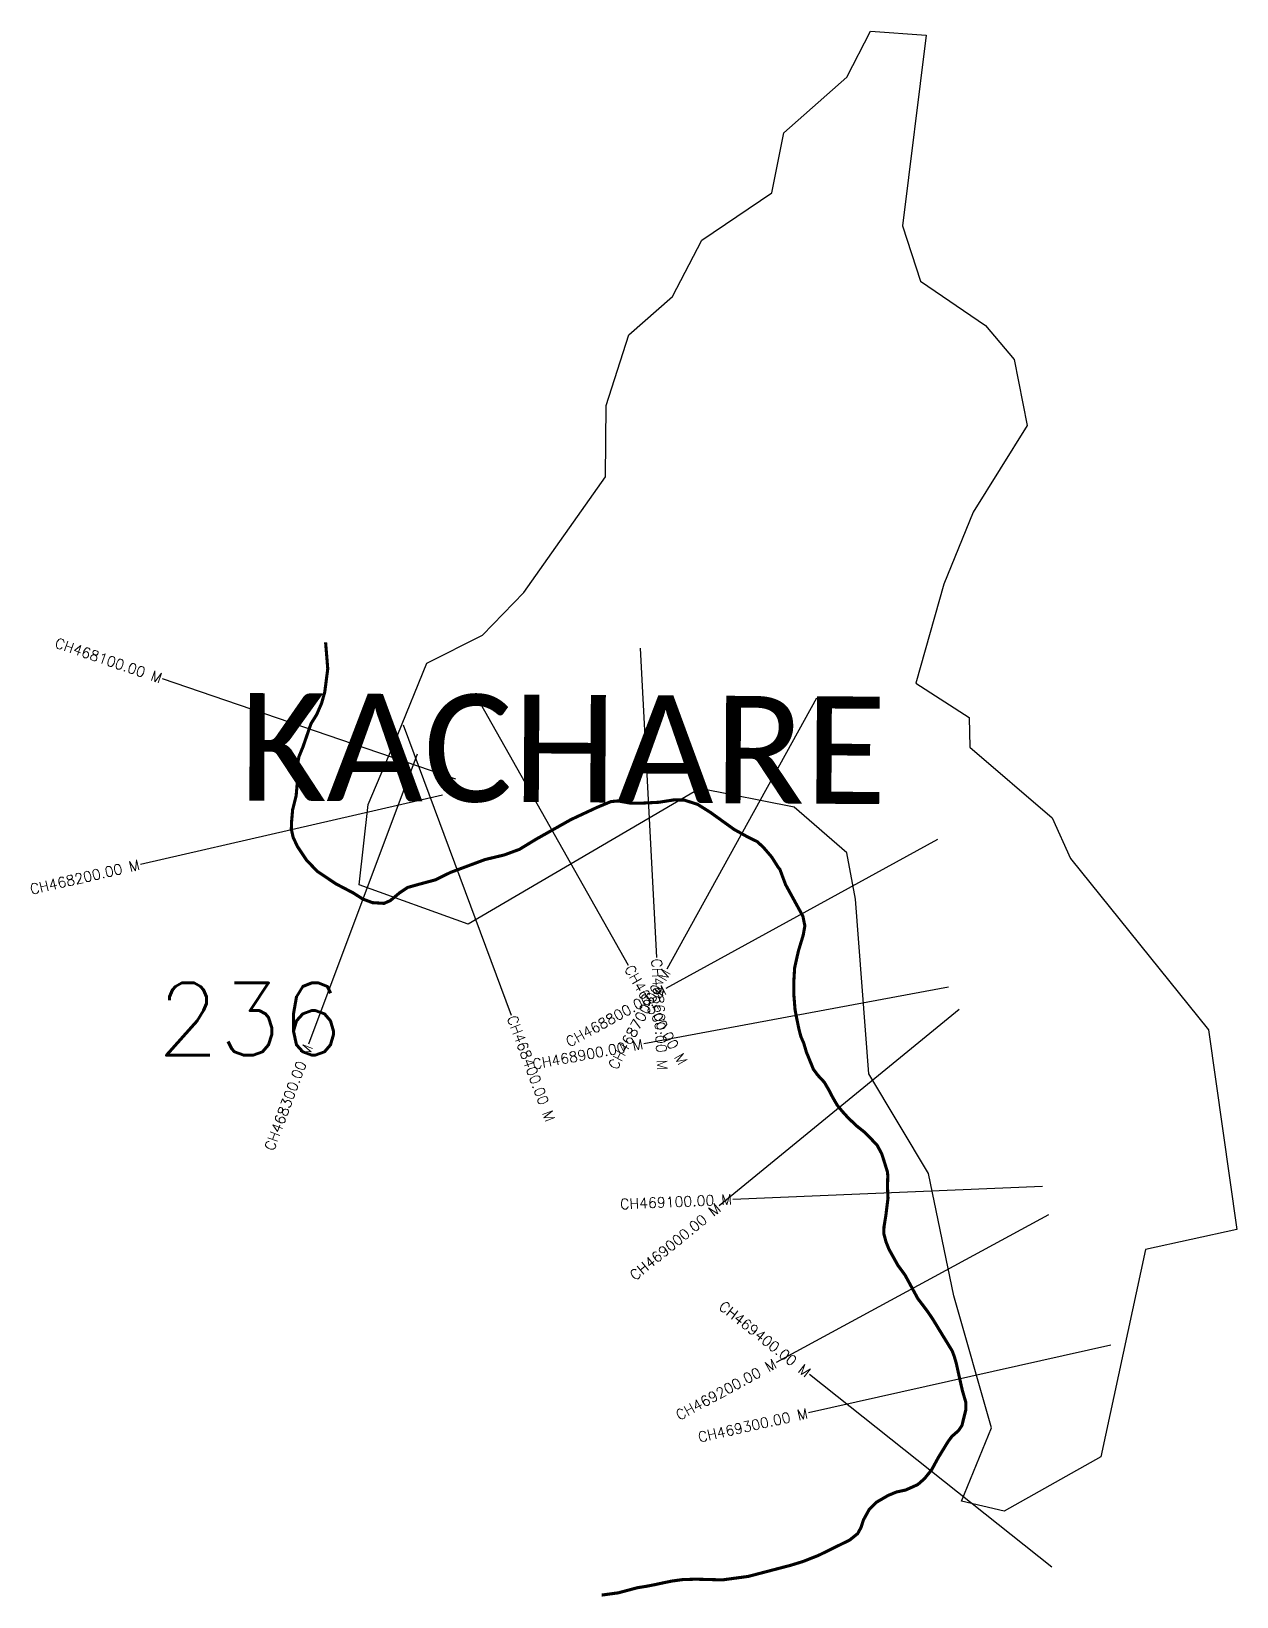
# Model space of a CAD drawing. Header units: metres. Extents: x 310758 to 311925, y 1908014 to 1909530.
import ezdxf
from ezdxf.enums import TextEntityAlignment as Align

# ---------------------------------------------------------------- set-up
doc = ezdxf.new("R2010")
doc.units = ezdxf.units.M
for name, color, linetype in [('CS', 134, 'Continuous'), ('CSMark', 6, 'Continuous'), ('NATURALLY PROTECTED', 3, 'Continuous'), ('village', 3, 'Continuous'), ('VILLAGE NAME', 250, 'Continuous')]:
    doc.layers.add(name, color=color, linetype=linetype)
doc.styles.get("Standard").update_dxf_attribs({"font": 'simplex.shx'})

msp = doc.modelspace()

# ---------------------------------------------------------------- linework, layer by layer
at = {"color": 6, "flags": 128}
msp.add_lwpolyline([(311570.6, 1909529.9), (311624.5, 1909526.1)], dxfattribs=at)
at = {"layer": 'CS'}
for p, q in [((311347.6, 1908932.4), (311363.5, 1908632.9)), ((311169.1, 1908805.7), (310885.3, 1908902.6)), ((311188.6, 1908886.7), (311336, 1908625.4)), ((311518.6, 1908884.1), (311373.6, 1908621.5)), ((311118.3, 1908858.3), (311222.8, 1908577.1)), ((311131.9, 1908829.9), (311026.6, 1908549)), ((311156.2, 1908790.1), (310863.8, 1908723.1)), ((311635.6, 1908747.1), (311372.6, 1908602.7)), ((311646.2, 1908604.3), (311351.3, 1908549.4)), ((311656.6, 1908582.4), (311424.3, 1908392.5)), ((311737.3, 1908411.2), (311437.6, 1908398.6)), ((311743.1, 1908383.8), (311479.5, 1908240.7)), ((311803.6, 1908257.3), (311510.8, 1908192)), ((311746.5, 1908042.3), (311511.7, 1908229))]:
    msp.add_line(p, q, dxfattribs=at)
at = {"layer": 'NATURALLY PROTECTED', "const_width": 3, "flags": 128}
msp.add_lwpolyline([(311043.1, 1908938.1), (311045.2, 1908912.5), (311042.3, 1908890), (311039.2, 1908879), (311034.5, 1908868.2), (311029, 1908859.4), (311026.6, 1908852.5), (311021.1, 1908836.6), (311017.3, 1908827.4), (311015.9, 1908819.6), (311015.9, 1908804.7), (311014.6, 1908789.6), (311011.2, 1908776.1), (311010.2, 1908764.8), (311009.9, 1908757.2), (311011.7, 1908749.2), (311015.7, 1908740.6), (311024.6, 1908727.2), (311035.2, 1908716.2), (311053.3, 1908704.1), (311069.9, 1908695.4), (311079.1, 1908689.5), (311088.5, 1908686), (311099.7, 1908685.3), (311105.8, 1908688), (311115, 1908695.7), (311122.5, 1908700.7), (311133.2, 1908703.7), (311149.5, 1908708.1), (311164.1, 1908715.3), (311197.4, 1908727.7), (311216.1, 1908732.2), (311230.8, 1908737.6), (311246.7, 1908747.3), (311280.6, 1908766.4), (311305.6, 1908778.1), (311319.5, 1908783.9), (311326.4, 1908784.5), (311338.1, 1908782.4), (311350, 1908782.4), (311365.8, 1908783.2), (311380.3, 1908785.5), (311390.1, 1908785.4), (311403.3, 1908781.2), (311415.9, 1908773.3), (311438.7, 1908756.9), (311451.5, 1908749.8), (311461.1, 1908745.1), (311467.1, 1908739.5), (311475, 1908730.3), (311481.4, 1908720.2), (311483, 1908718.3), (311488.5, 1908703.5), (311498.7, 1908684.9), (311505.3, 1908672.9), (311507.2, 1908663.5), (311505.6, 1908654.5), (311501, 1908639.4), (311499.2, 1908631.5), (311497.3, 1908622.9), (311496.5, 1908609.7), (311496.5, 1908597.3), (311497.7, 1908582.3), (311499.3, 1908573.9), (311501.5, 1908563.3), (311503.3, 1908556.4), (311506.1, 1908549.9), (311508.7, 1908541.2), (311512.7, 1908531.4), (311515.4, 1908524.7), (311519.7, 1908518.9), (311526.1, 1908512), (311530.4, 1908504.6), (311534.1, 1908497.5), (311538.5, 1908489.9), (311543.5, 1908483.8), (311549.4, 1908477.3), (311557.8, 1908469.4), (311565, 1908463.7), (311571.3, 1908457.3), (311577.2, 1908451), (311581.6, 1908442.9), (311584.6, 1908433.5), (311587.2, 1908425.1), (311587.5, 1908421.6), (311587.2, 1908410.8), (311587.7, 1908399.8), (311585.6, 1908382.8), (311583.8, 1908371.9), (311583.7, 1908365.3), (311585.7, 1908357.7), (311588.7, 1908350.2), (311597.4, 1908334.6), (311604.1, 1908325.5), (311608.3, 1908317.8), (311616.6, 1908302.5), (311621.5, 1908296.1), (311626, 1908290.1), (311630.9, 1908282.9), (311638.1, 1908271.1), (311649.9, 1908251.8), (311651.8, 1908246.7), (311653.7, 1908240.4), (311657.5, 1908223.3), (311659.7, 1908213.6), (311663, 1908202.3), (311663, 1908194.5), (311660.4, 1908184.1), (311659.3, 1908179.6), (311656, 1908174.7), (311649.5, 1908169), (311645.9, 1908164.1), (311636.3, 1908148.4), (311630, 1908136.8), (311623, 1908128.1), (311616.5, 1908122.4), (311604.9, 1908117.2), (311595.8, 1908115.2), (311587.8, 1908111.9), (311576.3, 1908105.2), (311569.5, 1908098.3), (311564, 1908088.3), (311561.5, 1908080.7), (311558.3, 1908074.9), (311550.6, 1908068.7), (311537.4, 1908062.2), (311520.3, 1908053.8), (311505.3, 1908047.9), (311493.6, 1908044.3), (311452.4, 1908033.5), (311434.6, 1908031.1), (311427.3, 1908030.1), (311413.7, 1908030.5), (311401.4, 1908030.8), (311388.8, 1908030.4), (311378.5, 1908029), (311371.1, 1908027.5), (311361.9, 1908025.5), (311353.6, 1908023.9), (311344.9, 1908022.5), (311326.6, 1908017.6), (311310.4, 1908015.4)], dxfattribs=at)
at = {"layer": 'village', "color": 6}
for points in [[(311925.4, 1908369.6, 0), (311837.2, 1908350.2, 0), (311793.9, 1908149.3, 0), (311700.2, 1908096.8, 0), (311658.8, 1908106.5, 0), (311687.8, 1908177.3, 0), (311651.6, 1908305.3, 0), (311626.8, 1908423.8, 0), (311569.1, 1908520.2, 0), (311556.2, 1908689.3, 0), (311547.7, 1908734.4, 0), (311496.7, 1908778.6, 0), (311405.4, 1908796.6, 0), (311181, 1908665.2, 0), (311075.5, 1908703.2, 0), (311084.3, 1908781, 0), (311112.9, 1908848.8, 0), (311141.2, 1908917.8, 0), (311194.9, 1908945.2, 0), (311235, 1908986.4, 0), (311314, 1909098.3, 0), (311314.9, 1909167.5, 0), (311336.9, 1909235.8, 0), (311379.1, 1909273.1, 0), (311407.4, 1909327.5, 0), (311475.1, 1909373.3, 0), (311486.8, 1909431.6, 0), (311547.9, 1909485.3, 0), (311570.6, 1909529.9, 0)], [(311624.5, 1909526.1, 0), (311601.7, 1909341.6, 0), (311619.2, 1909288, 0), (311682, 1909244.9, 0), (311709.8, 1909212, 0), (311722.5, 1909148, 0), (311670.3, 1909064.1, 0), (311641.9, 1908994.4, 0), (311614.8, 1908898.7, 0), (311666.3, 1908865.4, 0), (311667, 1908836.7, 0), (311746.6, 1908768.1, 0), (311764.5, 1908728.7, 0), (311897.9, 1908562.9, 0), (311925.4, 1908369.6, 0)]]:
    msp.add_polyline3d(points, dxfattribs=at)

# ---------------------------------------------------------------- texts
at = {"insert": (310879.9, 1908608.2), "char_height": 70, "attachment_point": 1}
msp.add_mtext_dynamic_manual_height_columns('236', width=95.172, gutter_width=1, heights=[0], dxfattribs=at)
at = {"layer": 'CSMark'}
for s, rotation, p in [('CH468100.00 M', 341.1398, (310884.3, 1908903)), ('CH468200.00 M', 12.9135, (310862.8, 1908722.9)), ('CH468700.00 M', 61.09, (311373.1, 1908620.6)), ('CH468800.00 M', 28.7602, (311371.8, 1908602.3)), ('CH468300.00 M', 69.4568, (311026.2, 1908548.1)), ('CH468900.00 M', 10.5459, (311350.3, 1908549.2)), ('CH469100.00 M', 2.3992, (311436.6, 1908398.6)), ('CH469000.00 M', 39.2707, (311423.6, 1908391.9)), ('CH469400.00 M', 321.5046, (311510.9, 1908229.6)), ('CH469200.00 M', 28.4915, (311478.6, 1908240.3)), ('CH469300.00 M', 12.5854, (311509.8, 1908191.7))]:
    msp.add_text(s, height=10, rotation=rotation, dxfattribs=at).set_placement(p, align=Align.MIDDLE_RIGHT)
for s, rotation, p in [('CH468500.00 M', 299.4236, (311336.4, 1908624.5)), ('CH468600.00 M', 273.0434, (311363.6, 1908631.9)), ('CH468400.00 M', 290.3868, (311223.2, 1908576.2))]:
    msp.add_text(s, height=10, rotation=rotation, dxfattribs=at).set_placement(p, align=Align.MIDDLE_LEFT)
at = {"layer": 'VILLAGE NAME', "insert": (310960, 1908889), "char_height": 104.042, "attachment_point": 1, "rotation": 359.6762}
msp.add_mtext_dynamic_manual_height_columns('{\\fCalibri|b0|i0|c0|p34;KACHARE}', width=942.03, gutter_width=520.2, heights=[0], dxfattribs=at)

doc.saveas('drawing.dxf')
